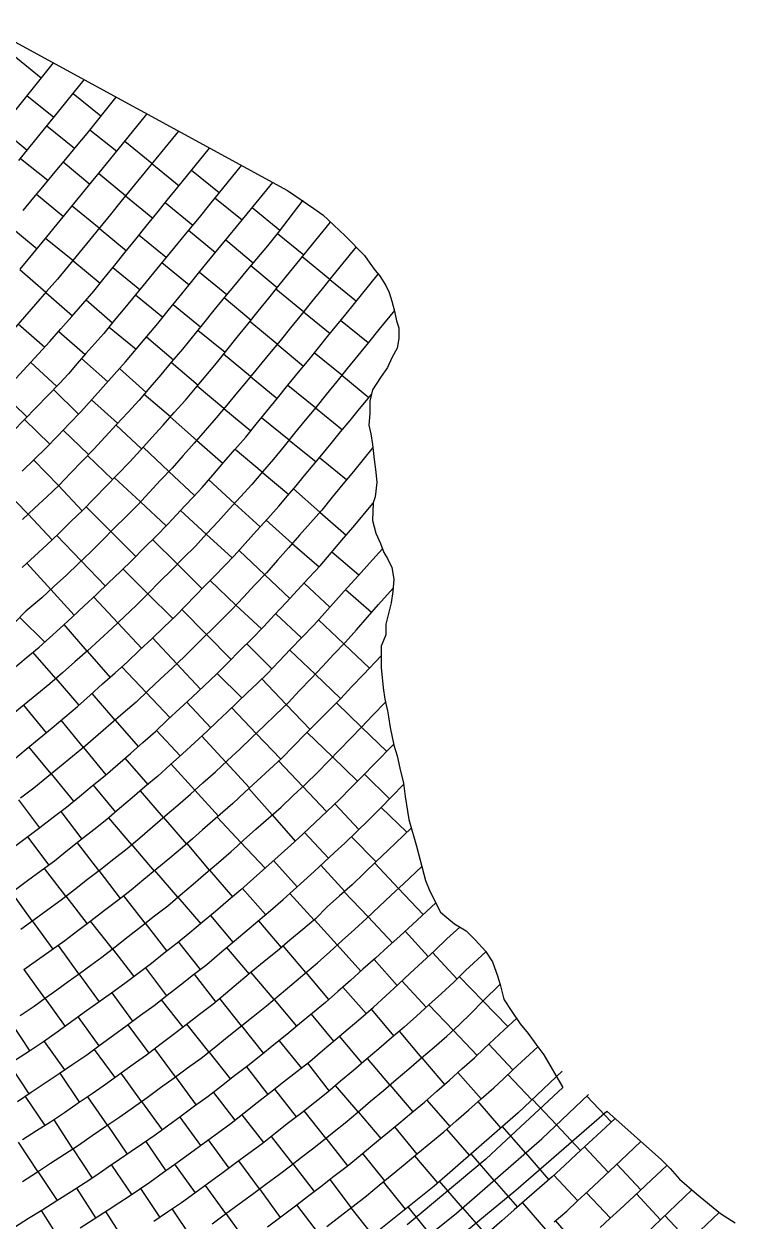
# Model space of a CAD drawing. Extents: x 720124 to 720679, y 1579628 to 1580856.
# Drawn here: x 720327.2 to 720412.4, y 1580432.8 to 1580576 of the extents above; entities that cross this region are included whole.
import ezdxf

# ---------------------------------------------------------------- set-up
doc = ezdxf.new("R2010")
doc.units = 0
doc.layers.add('10016_0502_PANTES', color=7, linetype='Continuous')
doc.layers.add('AGROCAD PLL', color=7, linetype='Continuous')
doc.layers.add('GT01-0010016-0502', color=30, linetype='Continuous', lineweight=25)

msp = doc.modelspace()

# ---------------------------------------------------------------- linework, layer by layer
at = {"layer": '10016_0502_PANTES'}
for points in [[(720322.11, 1580576.04), (720358.76, 1580556.09), (720361.91, 1580553.95), (720363.01, 1580553.21), (720364.31, 1580551.97), (720365.66, 1580550.67), (720367.99, 1580548.34), (720368.62, 1580547.39), (720369.26, 1580546.54), (720369.79, 1580545.91), (720370.53, 1580544.74), (720370.95, 1580543.89), (720371.27, 1580542.84), (720371.58, 1580541.67), (720371.8, 1580540.51), (720372.11, 1580539.66), (720372.11, 1580538.39), (720371.9, 1580537.23), (720371.27, 1580536.06), (720370.74, 1580534.9), (720369.89, 1580533.73), (720368.94, 1580532.25), (720368.62, 1580530.88), (720368.62, 1580529.4), (720368.52, 1580528.02), (720368.73, 1580526.96), (720368.94, 1580525.69), (720369.15, 1580523.89), (720369.36, 1580522.41), (720369.47, 1580521.14), (720369.26, 1580519.45), (720369.04, 1580518.71), (720368.94, 1580516.59), (720369.36, 1580515.11), (720369.89, 1580513.84), (720370.31, 1580512.78), (720370.74, 1580512.04), (720371.27, 1580510.98), (720371.48, 1580509.6), (720371.37, 1580508.12), (720371.16, 1580506.75), (720370.84, 1580505.48), (720370.53, 1580504.21), (720370.53, 1580502.94), (720370, 1580501.56), (720370, 1580499.87), (720370, 1580499.02), (720370.21, 1580496.59), (720370.42, 1580495.21), (720370.74, 1580493.84), (720370.84, 1580493.09), (720371.06, 1580491.82), (720371.48, 1580489.71), (720371.9, 1580488.44), (720372.22, 1580486.96), (720372.64, 1580485.16), (720372.85, 1580483.57), (720373.28, 1580480.82), (720374.23, 1580477.64), (720374.65, 1580475.95), (720375.29, 1580473.52), (720375.82, 1580472.25), (720377.09, 1580469.71), (720377.83, 1580469.07), (720378.78, 1580468.33), (720380.16, 1580467.48), (720381.22, 1580466.42), (720382.49, 1580465.05), (720383.33, 1580463.78), (720383.97, 1580461.98), (720384.28, 1580460.92), (720384.65, 1580459.46), (720384.71, 1580459.23), (720385.55, 1580457.96), (720386.61, 1580456.37), (720387.57, 1580455.21), (720388.52, 1580453.94), (720389.47, 1580452.67), (720391.72, 1580448.73), (720384.41, 1580441.93), (720382.51, 1580440.16), (720373.1, 1580432.31)], [(720372.24, 1580425.06), (720386.12, 1580436.47), (720397.01, 1580445.93), (720403.56, 1580440.08), (720404.59, 1580439.04), (720405.7, 1580437.77), (720407.76, 1580436.03), (720410.62, 1580433.65), (720412.37, 1580432.53)]]:
    msp.add_lwpolyline(points, dxfattribs=at)
at = {"layer": 'AGROCAD PLL', "color": 3, "true_color": 0x00ff00}
for points in [[(720325.99, 1580572.28), (720329.26, 1580569.6)], [(720325.99, 1580572.28), (720329.26, 1580569.6)], [(720329.94, 1580563.83), (720333.24, 1580561.17)], [(720342.53, 1580559.33), (720339.28, 1580561.98)], [(720342.53, 1580559.33), (720339.28, 1580561.98)], [(720326.8, 1580559.94), (720330.05, 1580557.33)], [(720331.88, 1580559.53), (720335.1, 1580556.87)], [(720342.53, 1580559.33), (720345.77, 1580556.68)], [(720339.37, 1580555.46), (720336.12, 1580558.12)], [(720339.37, 1580555.46), (720336.12, 1580558.12)], [(720328.69, 1580555.68), (720331.95, 1580553)], [(720339.37, 1580555.46), (720342.62, 1580552.79)], [(720350.07, 1580555.22), (720353.34, 1580552.59)], [(720336.2, 1580551.58), (720332.96, 1580554.24)], [(720336.2, 1580551.58), (720332.96, 1580554.24)], [(720344.12, 1580554.65), (720347.41, 1580551.97)], [(720325.51, 1580551.82), (720328.79, 1580549.13)], [(720336.2, 1580551.58), (720339.48, 1580548.9)], [(720340.98, 1580550.76), (720344.24, 1580548.11)], [(720346.91, 1580551.35), (720350.13, 1580548.7)], [(720333.04, 1580547.71), (720329.79, 1580550.35)], [(720333.04, 1580547.71), (720329.79, 1580550.35)], [(720329.82, 1580543.89), (720326.69, 1580546.62)], [(720329.82, 1580543.89), (720326.69, 1580546.62)], [(720337.83, 1580546.87), (720341.07, 1580544.25)], [(720343.73, 1580547.49), (720346.99, 1580544.81)], [(720343.73, 1580547.49), (720346.99, 1580544.81)], [(720348.21, 1580546.32), (720351.5, 1580543.66)], [(720329.82, 1580543.89), (720333, 1580541.11)], [(720340.55, 1580543.62), (720343.84, 1580540.93)], [(720351.18, 1580543.28), (720354.4, 1580540.59)], [(720334.64, 1580543.02), (720337.81, 1580540.28)], [(720345.06, 1580542.44), (720348.33, 1580539.78)], [(720368.42, 1580537.86), (720365.13, 1580540.53)], [(720368.42, 1580537.86), (720365.13, 1580540.53)], [(720326.52, 1580540.13), (720329.69, 1580537.36)], [(720331.36, 1580539.24), (720334.54, 1580536.48)], [(720337.39, 1580539.75), (720340.64, 1580537.11)], [(720348.02, 1580539.4), (720351.3, 1580536.75)], [(720341.88, 1580538.58), (720345.1, 1580535.85)], [(720354.34, 1580533.85), (720351.11, 1580536.52)], [(720354.34, 1580533.85), (720351.11, 1580536.52)], [(720365.26, 1580533.99), (720361.97, 1580536.66)], [(720365.26, 1580533.99), (720361.97, 1580536.66)], [(720334.1, 1580535.99), (720337.23, 1580533.21)], [(720338.63, 1580534.78), (720341.79, 1580531.95)], [(720344.84, 1580535.54), (720348.05, 1580532.82)], [(720365.26, 1580533.99), (720368.52, 1580531.34)], [(720324.56, 1580531.92), (720327.54, 1580529)], [(720330.75, 1580532.27), (720333.74, 1580529.34)], [(720351.15, 1580530), (720347.93, 1580532.67)], [(720351.15, 1580530), (720347.93, 1580532.67)], [(720362.11, 1580530.11), (720358.81, 1580532.78)], [(720362.11, 1580530.11), (720358.81, 1580532.78)], [(720362.11, 1580530.11), (720358.81, 1580532.78)], [(720362.11, 1580530.11), (720358.81, 1580532.78)], [(720335.3, 1580531.05), (720338.42, 1580528.24)], [(720347.88, 1580526.22), (720344.72, 1580529)], [(720347.88, 1580526.22), (720344.72, 1580529)], [(720351.15, 1580530), (720354.37, 1580527.34)], [(720362.11, 1580530.11), (720365.34, 1580527.47)], [(720327.25, 1580528.7), (720330.28, 1580525.73)], [(720338.23, 1580528.03), (720341.29, 1580525.18)], [(720331.88, 1580527.4), (720334.93, 1580524.5)], [(720347.88, 1580526.22), (720351.04, 1580523.44)], [(720344.56, 1580522.48), (720341.47, 1580525.38)], [(720344.56, 1580522.48), (720341.47, 1580525.38)], [(720355.74, 1580522.39), (720352.49, 1580525.12)], [(720355.74, 1580522.39), (720352.49, 1580525.12)], [(720334.81, 1580524.39), (720337.82, 1580521.5)], [(720365.83, 1580521.48), (720362.58, 1580524.11)], [(720365.83, 1580521.48), (720362.58, 1580524.11)], [(720344.56, 1580522.48), (720347.64, 1580519.6)], [(720324.78, 1580520.36), (720327.71, 1580517.35)], [(720352.42, 1580518.66), (720349.35, 1580521.49)], [(720352.42, 1580518.66), (720349.35, 1580521.49)], [(720362.65, 1580517.62), (720359.48, 1580520.4)], [(720362.65, 1580517.62), (720359.48, 1580520.4)], [(720337.62, 1580515.28), (720334.64, 1580518.26)], [(720337.62, 1580515.28), (720334.64, 1580518.26)], [(720341.15, 1580518.83), (720344.22, 1580515.95)], [(720349.04, 1580514.98), (720345.95, 1580517.8)], [(720349.04, 1580514.98), (720345.95, 1580517.8)], [(720352.42, 1580518.66), (720355.49, 1580515.83)], [(720362.65, 1580517.62), (720365.79, 1580514.85)], [(720327.71, 1580517.36), (720330.58, 1580514.29)], [(720359.34, 1580513.87), (720356.21, 1580516.63)], [(720359.34, 1580513.87), (720356.21, 1580516.63)], [(720334.06, 1580511.77), (720331.13, 1580514.83)], [(720334.06, 1580511.77), (720331.13, 1580514.83)], [(720337.62, 1580515.28), (720340.61, 1580512.31)], [(720349.04, 1580514.98), (720352.14, 1580512.14)], [(720345.57, 1580511.38), (720342.61, 1580514.32)], [(720345.57, 1580511.38), (720342.61, 1580514.32)], [(720334.06, 1580511.77), (720336.95, 1580508.76)], [(720356.03, 1580510.12), (720352.97, 1580513.03)], [(720356.03, 1580510.12), (720352.97, 1580513.03)], [(720364.08, 1580512.84), (720367.32, 1580510.09)], [(720330.42, 1580508.35), (720327.55, 1580511.48)], [(720330.42, 1580508.35), (720327.55, 1580511.48)], [(720342.04, 1580507.83), (720339.07, 1580510.8)], [(720342.04, 1580507.83), (720339.07, 1580510.8)], [(720345.57, 1580511.38), (720348.53, 1580508.43)], [(720360.75, 1580509.11), (720363.84, 1580506.24)], [(720330.42, 1580508.35), (720333.23, 1580505.28)], [(720338.44, 1580504.37), (720335.58, 1580507.44)], [(720338.44, 1580504.37), (720335.58, 1580507.44)], [(720342.04, 1580507.83), (720345.03, 1580504.86)], [(720352.59, 1580506.49), (720355.64, 1580503.62)], [(720326.7, 1580505.01), (720329.68, 1580502.04)], [(720349.07, 1580502.95), (720346.12, 1580505.94)], [(720349.07, 1580502.95), (720346.12, 1580505.94)], [(720357.35, 1580505.45), (720360.45, 1580502.56)], [(720365.5, 1580501.84), (720362.48, 1580504.72)], [(720334.77, 1580500.97), (720332, 1580504.14)], [(720334.77, 1580500.97), (720332, 1580504.14)], [(720338.44, 1580504.37), (720341.28, 1580501.31)], [(720345.49, 1580499.45), (720342.59, 1580502.55)], [(720345.49, 1580499.45), (720342.59, 1580502.55)], [(720349.07, 1580502.95), (720352, 1580499.96)], [(720353.88, 1580501.85), (720356.88, 1580498.85)], [(720365.5, 1580501.84), (720368.58, 1580498.92)], [(720365.5, 1580501.84), (720368.58, 1580498.92)], [(720331, 1580497.68), (720328.28, 1580500.83)], [(720331, 1580497.68), (720328.28, 1580500.83)], [(720334.77, 1580500.97), (720337.51, 1580497.83)], [(720362.06, 1580498.21), (720359.03, 1580501.09)], [(720341.85, 1580496.03), (720338.94, 1580499.11)], [(720341.85, 1580496.03), (720338.94, 1580499.11)], [(720345.49, 1580499.45), (720348.34, 1580496.41)], [(720331, 1580497.68), (720333.77, 1580494.49)], [(720350.35, 1580498.3), (720353.3, 1580495.37)], [(720358.62, 1580494.59), (720355.68, 1580497.65)], [(720362.06, 1580498.21), (720365.13, 1580495.29)], [(720362.06, 1580498.21), (720365.13, 1580495.29)], [(720341.85, 1580496.03), (720344.7, 1580493)], [(720338.11, 1580492.7), (720335.35, 1580495.89)], [(720338.11, 1580492.7), (720335.35, 1580495.89)], [(720346.71, 1580494.88), (720349.59, 1580491.8)], [(720367.62, 1580491.89), (720364.63, 1580494.78)], [(720327.16, 1580494.49), (720329.84, 1580491.21)], [(720355.02, 1580491.12), (720352.08, 1580494.19)], [(720334.33, 1580489.44), (720331.65, 1580492.71)], [(720334.33, 1580489.44), (720331.65, 1580492.71)], [(720338.11, 1580492.7), (720340.86, 1580489.54)], [(720367.62, 1580491.89), (720370.65, 1580488.96)], [(720367.62, 1580491.89), (720370.65, 1580488.96)], [(720343.06, 1580491.46), (720345.91, 1580488.44)], [(720351.37, 1580487.7), (720348.51, 1580490.8)], [(720355.02, 1580491.12), (720357.94, 1580488.07)], [(720355.02, 1580491.12), (720357.94, 1580488.07)], [(720364.15, 1580488.3), (720361.11, 1580491.25)], [(720330.46, 1580486.27), (720327.8, 1580489.52)], [(720330.46, 1580486.27), (720327.8, 1580489.52)], [(720334.33, 1580489.44), (720337, 1580486.17)], [(720339.29, 1580488.17), (720342.05, 1580485.01)], [(720347.68, 1580484.32), (720344.83, 1580487.46)], [(720351.37, 1580487.7), (720354.22, 1580484.61)], [(720351.37, 1580487.7), (720354.22, 1580484.61)], [(720360.6, 1580484.78), (720357.7, 1580487.84)], [(720364.15, 1580488.3), (720367.14, 1580485.39)], [(720364.15, 1580488.3), (720367.14, 1580485.39)], [(720330.46, 1580486.27), (720333.14, 1580483)], [(720367.97, 1580486.23), (720370.97, 1580483.28)], [(720335.49, 1580484.92), (720338.15, 1580481.7)], [(720356.94, 1580481.37), (720354.15, 1580484.54)], [(720360.6, 1580484.78), (720363.45, 1580481.76)], [(720360.6, 1580484.78), (720363.45, 1580481.76)], [(720326.53, 1580483.17), (720329.05, 1580479.84)], [(720343.9, 1580481.05), (720341.15, 1580484.25)], [(720347.68, 1580484.32), (720350.49, 1580481.23)], [(720347.68, 1580484.32), (720350.49, 1580481.23)], [(720331.61, 1580481.77), (720334.13, 1580478.46)], [(720364.43, 1580482.69), (720367.32, 1580479.63)], [(720340.1, 1580477.8), (720337.35, 1580481.02)], [(720343.9, 1580481.05), (720346.65, 1580477.85)], [(720343.9, 1580481.05), (720346.65, 1580477.85)], [(720353.19, 1580478.06), (720350.35, 1580481.1)], [(720356.94, 1580481.37), (720359.7, 1580478.23)], [(720356.94, 1580481.37), (720359.7, 1580478.23)], [(720360.79, 1580479.26), (720363.68, 1580476.2)], [(720336.17, 1580474.71), (720333.61, 1580478.04)], [(720340.1, 1580477.8), (720342.8, 1580474.64)], [(720340.1, 1580477.8), (720342.8, 1580474.64)], [(720353.19, 1580478.06), (720356.07, 1580474.98)], [(720353.19, 1580478.06), (720356.07, 1580474.98)], [(720366.42, 1580478.74), (720369.37, 1580475.76)], [(720332.22, 1580471.65), (720329.65, 1580474.96)], [(720336.17, 1580474.71), (720338.74, 1580471.37)], [(720336.17, 1580474.71), (720338.74, 1580471.37)], [(720345.63, 1580471.52), (720342.87, 1580474.7)], [(720349.43, 1580474.77), (720352.17, 1580471.55)], [(720349.43, 1580474.77), (720352.17, 1580471.55)], [(720357.09, 1580475.9), (720359.91, 1580472.75)], [(720362.75, 1580475.35), (720365.61, 1580472.22)], [(720372.07, 1580472.58), (720369.21, 1580475.6)], [(720328.19, 1580468.69), (720325.74, 1580472.07)], [(720332.22, 1580471.65), (720334.78, 1580468.35)], [(720332.22, 1580471.65), (720334.78, 1580468.35)], [(720341.73, 1580468.4), (720339.16, 1580471.69)], [(720353.36, 1580472.57), (720356.14, 1580469.46)], [(720368.42, 1580469.16), (720365.56, 1580472.18)], [(720345.63, 1580471.52), (720348.38, 1580468.34)], [(720345.63, 1580471.52), (720348.38, 1580468.34)], [(720349.55, 1580469.33), (720352.23, 1580466.14)], [(720368.42, 1580469.16), (720371.33, 1580466.07)], [(720368.42, 1580469.16), (720371.33, 1580466.07)], [(720328.19, 1580468.69), (720330.66, 1580465.28)], [(720328.19, 1580468.69), (720330.66, 1580465.28)], [(720337.79, 1580465.32), (720335.18, 1580468.65)], [(720341.73, 1580468.4), (720344.33, 1580465.07)], [(720341.73, 1580468.4), (720344.33, 1580465.07)], [(720355.27, 1580468.71), (720358.01, 1580465.5)], [(720345.7, 1580466.14), (720348.3, 1580462.85)], [(720333.77, 1580462.34), (720331.32, 1580465.74)], [(720337.79, 1580465.32), (720340.37, 1580462.01)], [(720337.79, 1580465.32), (720340.37, 1580462.01)], [(720351.46, 1580465.48), (720354.16, 1580462.31)], [(720360.97, 1580462.49), (720358.25, 1580465.7)], [(720364.72, 1580465.8), (720367.55, 1580462.67)], [(720364.72, 1580465.8), (720367.55, 1580462.67)], [(720341.76, 1580463.06), (720344.27, 1580459.73)], [(720329.71, 1580459.42), (720327.23, 1580462.86)], [(720347.59, 1580462.31), (720350.16, 1580458.97)], [(720357.15, 1580459.27), (720354.4, 1580462.51)], [(720360.97, 1580462.49), (720363.69, 1580459.27)], [(720360.97, 1580462.49), (720363.69, 1580459.27)], [(720365.4, 1580460.77), (720368.2, 1580457.6)], [(720337.74, 1580460.09), (720340.2, 1580456.68)], [(720343.64, 1580459.24), (720346.22, 1580455.95)], [(720353.26, 1580456.12), (720350.66, 1580459.39)], [(720357.15, 1580459.27), (720359.85, 1580456.07)], [(720357.15, 1580459.27), (720359.85, 1580456.07)], [(720361.6, 1580457.52), (720364.28, 1580454.28)], [(720368.79, 1580458.1), (720371.5, 1580454.9)], [(720378.61, 1580455.59), (720375.71, 1580458.64)], [(720378.61, 1580455.59), (720375.71, 1580458.64)], [(720325.58, 1580456.61), (720327.89, 1580453.11)], [(720325.58, 1580456.61), (720327.89, 1580453.11)], [(720349.35, 1580453), (720346.7, 1580456.31)], [(720353.26, 1580456.12), (720355.89, 1580452.81)], [(720353.26, 1580456.12), (720355.89, 1580452.81)], [(720364.97, 1580454.87), (720367.67, 1580451.65)], [(720329.62, 1580454.25), (720332.06, 1580450.86)], [(720335.6, 1580453.31), (720338.1, 1580449.92)], [(720345.34, 1580450.02), (720342.88, 1580453.39)], [(720349.35, 1580453), (720351.95, 1580449.76)], [(720349.35, 1580453), (720351.95, 1580449.76)], [(720357.75, 1580454.34), (720360.43, 1580451.07)], [(720382.87, 1580453.91), (720385.75, 1580450.84)], [(720361.15, 1580451.64), (720363.75, 1580448.32)], [(720371.03, 1580449.06), (720368.34, 1580452.22)], [(720374.84, 1580452.31), (720377.56, 1580449.09)], [(720374.84, 1580452.31), (720377.56, 1580449.09)], [(720325.45, 1580451.5), (720327.78, 1580447.97)], [(720331.48, 1580450.47), (720333.84, 1580446.94)], [(720341.29, 1580447.08), (720338.84, 1580450.46)], [(720353.84, 1580451.22), (720356.39, 1580447.91)], [(720379.18, 1580450.53), (720381.97, 1580447.38)], [(720379.18, 1580450.53), (720381.97, 1580447.38)], [(720388.04, 1580447.27), (720385.16, 1580450.29)], [(720345.34, 1580450.02), (720347.82, 1580446.63)], [(720345.34, 1580450.02), (720347.82, 1580446.63)], [(720367.23, 1580445.82), (720364.53, 1580448.98)], [(720371.03, 1580449.06), (720373.79, 1580445.83)], [(720371.03, 1580449.06), (720373.79, 1580445.83)], [(720327.34, 1580447.67), (720329.71, 1580444.18)], [(720349.89, 1580448.16), (720352.45, 1580444.82)], [(720357.21, 1580448.56), (720359.82, 1580445.23)], [(720390.98, 1580444.27), (720388.09, 1580447.32)], [(720341.29, 1580447.08), (720343.77, 1580443.67)], [(720341.29, 1580447.08), (720343.77, 1580443.67)], [(720363.34, 1580442.68), (720360.77, 1580445.97)], [(720375.44, 1580447.21), (720378.22, 1580444.07)], [(720384.33, 1580443.91), (720381.6, 1580447.05)], [(720345.87, 1580445.19), (720348.33, 1580441.8)], [(720353.28, 1580445.47), (720355.89, 1580442.15)], [(720367.23, 1580445.82), (720369.93, 1580442.65)], [(720367.23, 1580445.82), (720369.93, 1580442.65)], [(720337.19, 1580444.23), (720339.57, 1580440.75)], [(720337.19, 1580444.23), (720339.57, 1580440.75)], [(720371.59, 1580444.02), (720374.27, 1580440.77)], [(720387.27, 1580440.91), (720384.52, 1580444.08)], [(720390.98, 1580444.27), (720393.87, 1580441.22)], [(720390.98, 1580444.27), (720393.87, 1580441.22)], [(720328.87, 1580438.68), (720326.56, 1580442.19)], [(720341.8, 1580442.28), (720344.18, 1580438.78)], [(720349.27, 1580442.48), (720351.74, 1580439.08)], [(720359.4, 1580439.6), (720356.83, 1580442.89)], [(720363.34, 1580442.68), (720365.93, 1580439.35)], [(720363.34, 1580442.68), (720365.93, 1580439.35)], [(720394.32, 1580441.64), (720397.16, 1580438.59)], [(720333.05, 1580441.42), (720335.35, 1580437.88)], [(720333.05, 1580441.42), (720335.35, 1580437.88)], [(720367.73, 1580440.84), (720370.4, 1580437.58)], [(720376.78, 1580437.35), (720374, 1580440.55)], [(720383.5, 1580437.63), (720380.75, 1580440.8)], [(720387.27, 1580440.91), (720390.06, 1580437.7)], [(720387.27, 1580440.91), (720390.06, 1580437.7)], [(720328.87, 1580438.68), (720331.16, 1580435.2)], [(720328.87, 1580438.68), (720331.16, 1580435.2)], [(720345.23, 1580439.55), (720347.71, 1580436.12)], [(720355.4, 1580436.6), (720352.95, 1580439.97)], [(720359.4, 1580439.6), (720361.97, 1580436.31)], [(720359.4, 1580439.6), (720361.97, 1580436.31)], [(720398.21, 1580439.57), (720401.09, 1580436.5)], [(720363.82, 1580437.73), (720366.39, 1580434.35)], [(720372.9, 1580434.2), (720370.27, 1580437.47)], [(720379.73, 1580434.35), (720376.97, 1580437.52)], [(720390.66, 1580438.24), (720393.52, 1580435.17)], [(720333.51, 1580436.68), (720335.76, 1580433.13)], [(720341.15, 1580436.65), (720343.47, 1580433.18)], [(720355.4, 1580436.6), (720357.88, 1580433.19)], [(720355.4, 1580436.6), (720357.88, 1580433.19)], [(720394.56, 1580436.15), (720397.43, 1580433.1)], [(720400.56, 1580436), (720403.43, 1580432.91)], [(720359.85, 1580434.69), (720362.44, 1580431.32)], [(720375.85, 1580431.19), (720373.22, 1580434.47)], [(720386.9, 1580434.95), (720389.66, 1580431.76)], [(720329.28, 1580434.02), (720331.55, 1580430.43)], [(720336.98, 1580433.9), (720339.25, 1580430.34)], [(720351.36, 1580433.65), (720353.84, 1580430.24)], [(720351.36, 1580433.65), (720353.84, 1580430.24)], [(720369, 1580431.07), (720366.37, 1580434.34)], [(720406.82, 1580430.35), (720403.95, 1580433.41)], [(720406.82, 1580430.35), (720403.95, 1580433.41)], [(720390.86, 1580432.79), (720393.57, 1580429.62)]]:
    msp.add_lwpolyline(points, dxfattribs=at)
at = {"layer": 'AGROCAD PLL', "color": 1, "true_color": 0xff0000}
for points in [[(720333.08, 1580567.72), (720336.4, 1580565.04)], [(720347.27, 1580558.53), (720350.58, 1580555.85)], [(720354.54, 1580554.06), (720357.86, 1580551.34)], [(720351.36, 1580550.2), (720354.66, 1580547.44)], [(720333.04, 1580547.71), (720336.34, 1580545.03)], [(720363.83, 1580545.47), (720360.53, 1580548.15)], [(720363.83, 1580545.47), (720360.53, 1580548.15)], [(720360.68, 1580541.59), (720357.37, 1580544.28)], [(720360.68, 1580541.59), (720357.37, 1580544.28)], [(720357.53, 1580537.7), (720354.26, 1580540.43)], [(720357.53, 1580537.7), (720354.26, 1580540.43)], [(720328, 1580535.54), (720331.12, 1580532.65)], [(720358.96, 1580526.22), (720355.64, 1580528.9)], [(720358.96, 1580526.22), (720355.64, 1580528.9)], [(720328.37, 1580523.84), (720331.35, 1580520.78)], [(720341.15, 1580518.83), (720338.05, 1580521.73)], [(720341.15, 1580518.83), (720338.05, 1580521.73)], [(720359.34, 1580513.87), (720362.55, 1580511.05)], [(720352.59, 1580506.49), (720349.5, 1580509.41)], [(720352.59, 1580506.49), (720349.5, 1580509.41)], [(720369.98, 1580482.25), (720373.06, 1580479.3)], [(720327.62, 1580478.76), (720330.19, 1580475.36)], [(720359.06, 1580471.98), (720361.96, 1580468.78)], [(720372.07, 1580472.58), (720375.02, 1580469.45)], [(720372.07, 1580472.58), (720375.02, 1580469.45)], [(720376.11, 1580464.9), (720379.07, 1580461.72)], [(720372.46, 1580461.49), (720375.38, 1580458.35)], [(720382.17, 1580459.1), (720385.14, 1580456.05)], [(720382.17, 1580459.1), (720385.14, 1580456.05)], [(720333.68, 1580457.18), (720336.15, 1580453.72)], [(720339.63, 1580456.26), (720342.14, 1580452.84)], [(720394.61, 1580447.71), (720397.53, 1580444.62)], [(720394.61, 1580447.71), (720397.53, 1580444.62)], [(720337.67, 1580439.46), (720340.07, 1580435.94)], [(720383.5, 1580437.63), (720386.29, 1580434.42)], [(720383.5, 1580437.63), (720386.29, 1580434.42)], [(720379.73, 1580434.35), (720382.52, 1580431.14)], [(720379.73, 1580434.35), (720382.52, 1580431.14)]]:
    msp.add_lwpolyline(points, dxfattribs=at)
at = {"layer": 'AGROCAD PLL', "color": 5, "true_color": 0x0000ff}
for points in [[(720327.56, 1580567.47), (720330.79, 1580564.89)], [(720324.42, 1580563.58), (720327.6, 1580560.95)], [(720335.07, 1580563.38), (720338.31, 1580560.8)], [(720357.57, 1580550.97), (720360.73, 1580548.4)], [(720354.38, 1580547.11), (720357.54, 1580544.48)], [(720363.83, 1580545.47), (720367.03, 1580542.87)], [(720360.68, 1580541.59), (720363.87, 1580538.99)], [(720357.53, 1580537.7), (720360.69, 1580535.07)], [(720354.34, 1580533.85), (720357.54, 1580531.21)], [(720341.6, 1580531.73), (720344.76, 1580529.04)], [(720358.96, 1580526.22), (720362.18, 1580523.62)], [(720355.74, 1580522.39), (720358.92, 1580519.73)], [(720331.35, 1580520.78), (720334.17, 1580517.78)], [(720356.03, 1580510.12), (720359.03, 1580507.26)], [(720368.82, 1580505.58), (720365.71, 1580508.31)], [(720358.62, 1580494.59), (720361.47, 1580491.61)], [(720358.62, 1580494.59), (720361.47, 1580491.61)], [(720349.43, 1580474.77), (720346.74, 1580477.93)], [(720364.72, 1580465.8), (720361.99, 1580468.81)], [(720372.85, 1580467.45), (720375.62, 1580464.44)], [(720369.15, 1580464.08), (720371.89, 1580460.97)], [(720333.77, 1580462.34), (720336.19, 1580458.98)], [(720333.77, 1580462.34), (720336.19, 1580458.98)], [(720382.17, 1580459.1), (720379.35, 1580462)], [(720329.71, 1580459.42), (720332.13, 1580456.06)], [(720329.71, 1580459.42), (720332.13, 1580456.06)], [(720374.84, 1580452.31), (720372.16, 1580455.47)], [(720378.61, 1580455.59), (720381.46, 1580452.59)], [(720378.61, 1580455.59), (720381.46, 1580452.59)], [(720337.19, 1580444.23), (720334.86, 1580447.63)], [(720333.05, 1580441.42), (720330.8, 1580444.89)], [(720380.55, 1580440.63), (720377.85, 1580443.75)], [(720351.36, 1580433.65), (720348.93, 1580437.01)], [(720347.27, 1580430.78), (720344.97, 1580434.2)]]:
    msp.add_lwpolyline(points, dxfattribs=at)
at = {"layer": 'GT01-0010016-0502'}
for points in [[(720330.68, 1580571.38), (720325.73, 1580565.18)], [(720326.59, 1580559.68), (720327.79, 1580561.18), (720328.99, 1580562.66), (720330.19, 1580564.14), (720334.4, 1580569.35)], [(720338.19, 1580567.29), (720334.72, 1580562.94), (720333.44, 1580561.41), (720332.16, 1580559.87), (720330.89, 1580558.33), (720329.61, 1580556.8), (720328.34, 1580555.25), (720327.07, 1580553.7)], [(720326.75, 1580546.69), (720327.72, 1580547.84), (720329.94, 1580550.54), (720331.19, 1580552.07), (720332.44, 1580553.61), (720333.69, 1580555.13), (720334.94, 1580556.67), (720336.19, 1580558.2), (720337.44, 1580559.73), (720341.93, 1580565.24)], [(720345.69, 1580563.21), (720340.09, 1580556.34), (720338.82, 1580554.79), (720337.56, 1580553.24), (720336.29, 1580551.69), (720335.03, 1580550.15), (720333.76, 1580548.6), (720332.5, 1580547.05), (720331.23, 1580545.5), (720329.91, 1580544), (720328.6, 1580542.49), (720327.28, 1580540.99), (720325.96, 1580539.48)], [(720326.23, 1580533.62), (720327.59, 1580535.09), (720328.94, 1580536.55), (720330.3, 1580538.03), (720331.62, 1580539.53), (720332.93, 1580541.04), (720334.24, 1580542.55), (720335.55, 1580544.06), (720336.81, 1580545.61), (720338.07, 1580547.17), (720339.33, 1580548.72), (720340.59, 1580550.28), (720341.85, 1580551.83), (720343.1, 1580553.39), (720344.36, 1580554.94), (720345.62, 1580556.49), (720349.41, 1580561.18)], [(720353.2, 1580559.11), (720349.44, 1580554.43), (720348.17, 1580552.89), (720346.9, 1580551.34), (720345.63, 1580549.79), (720344.36, 1580548.25), (720343.09, 1580546.7), (720341.82, 1580545.17), (720340.55, 1580543.62), (720339.29, 1580542.07), (720338.02, 1580540.53), (720336.76, 1580538.98), (720335.69, 1580537.78), (720334.63, 1580536.58), (720333.57, 1580535.39), (720332.52, 1580534.18), (720331.46, 1580532.99), (720330.06, 1580531.56), (720328.65, 1580530.13), (720327.25, 1580528.7), (720325.85, 1580527.27)], [(720327, 1580522.5), (720328.43, 1580523.9), (720329.86, 1580525.3), (720331.25, 1580526.74), (720332.63, 1580528.19), (720334.01, 1580529.63), (720335.35, 1580531.11), (720336.68, 1580532.6), (720338.02, 1580534.1), (720339.35, 1580535.58), (720340.64, 1580537.11), (720341.93, 1580538.64), (720343.22, 1580540.17), (720344.48, 1580541.73), (720345.74, 1580543.28), (720347, 1580544.82), (720348.26, 1580546.39), (720349.52, 1580547.93), (720350.77, 1580549.49), (720351.72, 1580550.63), (720352.66, 1580551.77), (720357, 1580557.05)], [(720360.6, 1580554.94), (720357.66, 1580551.08), (720356.35, 1580549.47), (720355.07, 1580547.94), (720353.79, 1580546.4), (720352.51, 1580544.86), (720351.22, 1580543.33), (720349.94, 1580541.8), (720348.69, 1580540.24), (720346.17, 1580537.11), (720344.88, 1580535.59), (720343.59, 1580534.06), (720342.29, 1580532.53), (720340.99, 1580531.02), (720339.64, 1580529.54), (720338.28, 1580528.08), (720336.91, 1580526.62), (720335.55, 1580525.16), (720334.16, 1580523.71), (720332.78, 1580522.27), (720331.4, 1580520.83), (720329.94, 1580519.45), (720328.48, 1580518.08), (720327.02, 1580516.72)], [(720327, 1580510.97), (720328.47, 1580512.32), (720329.94, 1580513.68), (720331.38, 1580515.07), (720332.81, 1580516.47), (720334.25, 1580517.85), (720335.65, 1580519.28), (720337.05, 1580520.71), (720338.45, 1580522.14), (720339.85, 1580523.57), (720341.19, 1580525.06), (720342.52, 1580526.55), (720343.86, 1580528.03), (720345.19, 1580529.53), (720346.53, 1580531.01), (720347.73, 1580532.43), (720350.24, 1580535.44), (720351.5, 1580537), (720352.74, 1580538.56), (720354, 1580540.11), (720355.25, 1580541.67), (720356.51, 1580543.22), (720357.77, 1580544.78), (720359.01, 1580546.28), (720363.92, 1580552.33)], [(720366.97, 1580549.36), (720364.17, 1580545.89), (720362.91, 1580544.35), (720361.65, 1580542.78), (720360.39, 1580541.24), (720359.13, 1580539.67), (720357.89, 1580538.13), (720356.6, 1580536.59), (720355.33, 1580535.05), (720354.05, 1580533.5), (720352.78, 1580531.96), (720351.5, 1580530.42), (720350.23, 1580528.88), (720348.9, 1580527.38), (720347.59, 1580525.88), (720346.26, 1580524.38), (720344.94, 1580522.88), (720343.57, 1580521.42), (720342.21, 1580519.96), (720340.84, 1580518.5), (720339.43, 1580517.08), (720338.01, 1580515.67), (720336.6, 1580514.26), (720335.19, 1580512.85), (720333.74, 1580511.46), (720332.3, 1580510.08), (720330.83, 1580508.73), (720329.35, 1580507.37), (720327.43, 1580505.75), (720326.02, 1580504.33)], [(720325.93, 1580498.89), (720327.47, 1580500.16), (720329.02, 1580501.44), (720331.49, 1580503.66), (720332.96, 1580505.03), (720334.42, 1580506.38), (720335.89, 1580507.73), (720337.33, 1580509.13), (720338.77, 1580510.51), (720340.21, 1580511.9), (720341.61, 1580513.33), (720343.03, 1580514.74), (720344.43, 1580516.16), (720345.45, 1580517.27), (720346.48, 1580518.36), (720347.51, 1580519.45), (720348.53, 1580520.55), (720349.84, 1580522.05), (720351.15, 1580523.57), (720352.45, 1580525.09), (720353.77, 1580526.6), (720355.03, 1580528.15), (720356.29, 1580529.7), (720357.56, 1580531.24), (720358.82, 1580532.79), (720360.09, 1580534.34), (720361.35, 1580535.89), (720362.46, 1580537.26), (720363.57, 1580538.62), (720364.68, 1580539.98), (720365.79, 1580541.34), (720369.64, 1580546.08)], [(720371.57, 1580541.74), (720369.71, 1580539.46), (720368.45, 1580537.91), (720367.19, 1580536.36), (720365.92, 1580534.81), (720364.66, 1580533.26), (720363.4, 1580531.7), (720362.14, 1580530.15), (720360.88, 1580528.6), (720359.62, 1580527.05), (720358.36, 1580525.49), (720357.07, 1580523.96), (720355.78, 1580522.44), (720354.5, 1580520.91), (720353.14, 1580519.44), (720351.78, 1580517.96), (720350.44, 1580516.49), (720349.08, 1580515.02), (720347.73, 1580513.55), (720346.32, 1580512.13), (720344.91, 1580510.71), (720343.49, 1580509.29), (720342.08, 1580507.87), (720340.67, 1580506.46), (720339.21, 1580505.09), (720337.75, 1580503.73), (720336.28, 1580502.38), (720334.81, 1580501.01), (720333.3, 1580499.7), (720331.81, 1580498.38), (720330.29, 1580497.07), (720328.75, 1580495.79), (720327.21, 1580494.53), (720325.66, 1580493.25)], [(720325.94, 1580487.98), (720327.48, 1580489.25), (720329.01, 1580490.53), (720330.56, 1580491.8), (720332.1, 1580493.08), (720333.63, 1580494.36), (720335.13, 1580495.69), (720336.62, 1580497.04), (720338.11, 1580498.37), (720339.6, 1580499.71), (720341.04, 1580501.08), (720342.5, 1580502.45), (720343.94, 1580503.83), (720345.4, 1580505.2), (720346.56, 1580506.4), (720347.72, 1580507.59), (720348.88, 1580508.79), (720350.05, 1580509.98), (720351.21, 1580511.17), (720352.37, 1580512.37), (720353.71, 1580513.85), (720355.05, 1580515.35), (720356.39, 1580516.83), (720357.73, 1580518.31), (720358.76, 1580519.54), (720359.79, 1580520.77), (720360.81, 1580521.99), (720361.84, 1580523.22), (720362.86, 1580524.45), (720363.99, 1580525.83), (720365.13, 1580527.21), (720366.26, 1580528.58), (720367.39, 1580529.96), (720368.82, 1580531.7)], [(720368.99, 1580525.35), (720366.65, 1580522.49), (720365.39, 1580520.94), (720364.12, 1580519.4), (720362.86, 1580517.85), (720361.53, 1580516.34), (720360.21, 1580514.85), (720358.88, 1580513.34), (720357.57, 1580511.85), (720356.24, 1580510.34), (720354.86, 1580508.89), (720353.49, 1580507.44), (720352.13, 1580505.99), (720350.99, 1580504.85), (720349.86, 1580503.73), (720348.71, 1580502.6), (720347.58, 1580501.47), (720346.44, 1580500.34), (720344.99, 1580498.98), (720343.53, 1580497.61), (720342.08, 1580496.24), (720340.62, 1580494.87), (720339.1, 1580493.56), (720337.59, 1580492.25), (720336.08, 1580490.94), (720334.57, 1580489.64), (720333.03, 1580488.37), (720331.47, 1580487.1), (720329.93, 1580485.83), (720328.38, 1580484.57), (720326.78, 1580483.36)], [(720325.91, 1580477.46), (720327.5, 1580478.67), (720329.1, 1580479.88), (720330.69, 1580481.08), (720332.28, 1580482.29), (720333.84, 1580483.56), (720335.38, 1580484.83), (720336.92, 1580486.1), (720338.43, 1580487.41), (720339.94, 1580488.73), (720341.44, 1580490.05), (720342.95, 1580491.36), (720344.41, 1580492.73), (720345.87, 1580494.1), (720347.33, 1580495.46), (720348.78, 1580496.83), (720350.24, 1580498.2), (720351.65, 1580499.61), (720353.06, 1580501.03), (720354.48, 1580502.45), (720355.89, 1580503.87), (720357.25, 1580505.34), (720358.6, 1580506.8), (720359.96, 1580508.26), (720361.33, 1580509.74), (720362.69, 1580511.2), (720363.98, 1580512.73), (720365.27, 1580514.25), (720366.58, 1580515.77), (720369.04, 1580518.68)], [(720370.14, 1580513.23), (720368.59, 1580511.5), (720367.25, 1580510.02), (720365.92, 1580508.54), (720364.57, 1580507.05), (720363.23, 1580505.56), (720361.9, 1580504.08), (720360.52, 1580502.64), (720359.13, 1580501.2), (720357.74, 1580499.74), (720356.36, 1580498.3), (720355.16, 1580497.15), (720353.95, 1580495.99), (720352.75, 1580494.84), (720351.55, 1580493.68), (720350.35, 1580492.53), (720349.15, 1580491.38), (720347.67, 1580490.03), (720346.19, 1580488.69), (720344.7, 1580487.35), (720343.22, 1580486), (720341.69, 1580484.71), (720340.17, 1580483.42), (720338.65, 1580482.12), (720337.12, 1580480.83), (720335.55, 1580479.58), (720333.99, 1580478.34), (720332.42, 1580477.1), (720330.86, 1580475.85), (720329.25, 1580474.66), (720327.64, 1580473.47), (720326.03, 1580472.29)], [(720326.81, 1580467.69), (720328.43, 1580468.86), (720330.05, 1580470.04), (720331.66, 1580471.22), (720333.24, 1580472.45), (720334.82, 1580473.67), (720336.4, 1580474.89), (720337.98, 1580476.12), (720339.57, 1580477.34), (720341.09, 1580478.64), (720342.61, 1580479.95), (720344.12, 1580481.24), (720345.64, 1580482.54), (720347.16, 1580483.85), (720348.64, 1580485.19), (720350.12, 1580486.54), (720351.58, 1580487.89), (720353.06, 1580489.25), (720354.51, 1580490.63), (720355.95, 1580492.02), (720357.38, 1580493.4), (720358.83, 1580494.79), (720360.2, 1580496.25), (720361.58, 1580497.7), (720362.96, 1580499.15), (720364.32, 1580500.6), (720365.7, 1580502.05), (720367.03, 1580503.54), (720368.35, 1580505.05), (720369.67, 1580506.54), (720371.41, 1580508.51)], [(720370, 1580500.39), (720367.86, 1580498.17), (720366.48, 1580496.72), (720365.12, 1580495.27), (720363.7, 1580493.85), (720362.29, 1580492.44), (720360.88, 1580491.02), (720359.47, 1580489.6), (720358.07, 1580488.18), (720356.6, 1580486.82), (720355.13, 1580485.46), (720353.67, 1580484.09), (720352.2, 1580482.73), (720351, 1580481.68), (720349.8, 1580480.62), (720348.6, 1580479.57), (720347.4, 1580478.5), (720346.19, 1580477.45), (720344.66, 1580476.18), (720343.12, 1580474.9), (720341.57, 1580473.63), (720340.03, 1580472.35), (720338.44, 1580471.14), (720336.86, 1580469.92), (720335.26, 1580468.71), (720333.67, 1580467.49), (720332.09, 1580466.28), (720330.45, 1580465.13), (720328.82, 1580463.98), (720327.19, 1580462.82)], [(720326.76, 1580457.38), (720328.43, 1580458.49), (720329.78, 1580459.47), (720331.14, 1580460.44), (720332.49, 1580461.42), (720333.84, 1580462.39), (720335.19, 1580463.37), (720336.54, 1580464.34), (720338.12, 1580465.57), (720339.69, 1580466.81), (720341.27, 1580468.04), (720342.84, 1580469.27), (720344.43, 1580470.49), (720345.94, 1580471.8), (720347.46, 1580473.09), (720348.98, 1580474.39), (720350.5, 1580475.69), (720352.02, 1580476.98), (720352.76, 1580477.67), (720353.49, 1580478.35), (720354.99, 1580479.67), (720356.5, 1580480.99), (720358, 1580482.31), (720359.44, 1580483.69), (720360.9, 1580485.06), (720362.34, 1580486.45), (720363.66, 1580487.8), (720364.99, 1580489.16), (720366.3, 1580490.52), (720367.62, 1580491.89), (720368.93, 1580493.25), (720370.51, 1580494.87)], [(720371.47, 1580489.79), (720369.2, 1580487.48), (720367.8, 1580486.05), (720366.39, 1580484.63), (720364.99, 1580483.21), (720363.53, 1580481.83), (720362.07, 1580480.47), (720360.62, 1580479.1), (720359.16, 1580477.73), (720357.66, 1580476.4), (720356.17, 1580475.07), (720354.68, 1580473.74), (720353.19, 1580472.41), (720351.65, 1580471.12), (720350.13, 1580469.82), (720348.6, 1580468.53), (720347.08, 1580467.24), (720345.54, 1580466.02), (720343.99, 1580464.81), (720342.46, 1580463.59), (720339.29, 1580461.2), (720337.67, 1580460.04), (720336.04, 1580458.87), (720334.42, 1580457.71), (720332.79, 1580456.54), (720331.17, 1580455.36), (720329.55, 1580454.2), (720327.88, 1580453.1), (720326.2, 1580452)], [(720326.43, 1580447.06), (720328.08, 1580448.18), (720329.74, 1580449.3), (720331.4, 1580450.42), (720333.06, 1580451.53), (720334.71, 1580452.65), (720336.32, 1580453.84), (720337.94, 1580455.02), (720339.55, 1580456.2), (720341.17, 1580457.39), (720342.78, 1580458.57), (720344.35, 1580459.8), (720345.94, 1580461.02), (720347.51, 1580462.25), (720349.1, 1580463.47), (720350.62, 1580464.77), (720352.14, 1580466.06), (720353.67, 1580467.35), (720355.2, 1580468.65), (720356.72, 1580469.94), (720358.25, 1580471.24), (720359.48, 1580472.36), (720360.71, 1580473.49), (720361.94, 1580474.6), (720363.17, 1580475.73), (720364.4, 1580476.85), (720365.64, 1580477.97), (720367.06, 1580479.37), (720368.49, 1580480.77), (720369.92, 1580482.18), (720371.24, 1580483.56), (720372.66, 1580484.99)], [(720373.58, 1580479.8), (720370.83, 1580477.16), (720369.39, 1580475.78), (720367.96, 1580474.39), (720366.51, 1580473.01), (720365, 1580471.69), (720363.5, 1580470.37), (720362.12, 1580468.92), (720360.59, 1580467.64), (720359.05, 1580466.37), (720357.51, 1580465.08), (720355.97, 1580463.81), (720354.43, 1580462.53), (720352.9, 1580461.26), (720351.35, 1580459.97), (720349.82, 1580458.69), (720348.22, 1580457.48), (720346.64, 1580456.26), (720345.05, 1580455.06), (720343.46, 1580453.84), (720341.87, 1580452.63), (720340.57, 1580451.7), (720339.27, 1580450.77), (720337.96, 1580449.82), (720336.67, 1580448.89), (720335.37, 1580447.97), (720333.7, 1580446.85), (720332.05, 1580445.73), (720330.39, 1580444.61), (720328.7, 1580443.55), (720327.01, 1580442.48)], [(720327.03, 1580437.48), (720328.71, 1580438.57), (720330.38, 1580439.67), (720332.05, 1580440.76), (720333.73, 1580441.85), (720335.38, 1580442.99), (720337.02, 1580444.12), (720338.67, 1580445.25), (720340.32, 1580446.38), (720341.94, 1580447.56), (720343.56, 1580448.73), (720345.18, 1580449.91), (720346.79, 1580451.09), (720348.41, 1580452.25), (720349.98, 1580453.51), (720351.54, 1580454.75), (720353.1, 1580456), (720354.67, 1580457.24), (720356.23, 1580458.5), (720357.76, 1580459.78), (720359.29, 1580461.07), (720360.82, 1580462.37), (720362.34, 1580463.65), (720363.83, 1580464.99), (720365.31, 1580466.33), (720366.79, 1580467.67), (720368.27, 1580469.02), (720369.73, 1580470.39), (720371.19, 1580471.75), (720372.65, 1580473.13), (720374.86, 1580475.19)], [(720376.53, 1580470.83), (720373.72, 1580468.26), (720372.25, 1580466.9), (720370.77, 1580465.56), (720369.3, 1580464.21), (720367.8, 1580462.89), (720366.3, 1580461.56), (720364.8, 1580460.24), (720363.3, 1580458.92), (720361.76, 1580457.65), (720360.21, 1580456.37), (720358.67, 1580455.1), (720357.13, 1580453.83), (720355.58, 1580452.56), (720354, 1580451.34), (720352.41, 1580450.12), (720350.84, 1580448.89), (720349.25, 1580447.67), (720347.63, 1580446.49), (720346.02, 1580445.3), (720344.4, 1580444.13), (720342.79, 1580442.95), (720341.41, 1580442.01), (720340.04, 1580441.07), (720338.66, 1580440.14), (720337.28, 1580439.19), (720335.91, 1580438.26), (720334.52, 1580437.32), (720332.84, 1580436.26), (720331.14, 1580435.19), (720329.45, 1580434.12), (720327.76, 1580433.06), (720326.07, 1580431.99)], [(720333.92, 1580431.95), (720335.61, 1580433.03), (720337.29, 1580434.1), (720338.55, 1580434.93), (720339.79, 1580435.75), (720341.05, 1580436.58), (720342.29, 1580437.41), (720343.91, 1580438.59), (720345.53, 1580439.77), (720347.15, 1580440.94), (720348.77, 1580442.12), (720350.39, 1580443.29), (720352.01, 1580444.47), (720353.57, 1580445.7), (720355.15, 1580446.93), (720356.72, 1580448.18), (720358.3, 1580449.41), (720359.88, 1580450.64), (720361.45, 1580451.87), (720362.97, 1580453.17), (720364.49, 1580454.46), (720366.03, 1580455.75), (720367.55, 1580457.05), (720369.08, 1580458.34), (720370.53, 1580459.71), (720372, 1580461.07), (720373.47, 1580462.43), (720374.92, 1580463.8), (720376.39, 1580465.16), (720377.86, 1580466.52), (720379.4, 1580467.95)], [(720382.52, 1580465), (720380.1, 1580462.75), (720378.68, 1580461.34), (720377.19, 1580460), (720375.71, 1580458.65), (720374.22, 1580457.3), (720372.75, 1580455.96), (720371.23, 1580454.67), (720369.69, 1580453.38), (720368.17, 1580452.08), (720366.65, 1580450.79), (720365.13, 1580449.49), (720363.6, 1580448.19), (720362.03, 1580446.96), (720360.46, 1580445.73), (720358.88, 1580444.5), (720357.31, 1580443.26), (720355.73, 1580442.02), (720354.12, 1580440.84), (720352.51, 1580439.65), (720350.91, 1580438.46), (720349.3, 1580437.28), (720347.68, 1580436.1), (720346.06, 1580434.93), (720344.4, 1580433.81), (720342.74, 1580432.69)], [(720349.73, 1580432.44), (720351.34, 1580433.63), (720352.96, 1580434.81), (720354.57, 1580435.99), (720356.18, 1580437.17), (720357.79, 1580438.35), (720359.11, 1580439.38), (720360.43, 1580440.41), (720361.74, 1580441.42), (720363.06, 1580442.45), (720364.36, 1580443.47), (720365.68, 1580444.5), (720367.2, 1580445.8), (720368.72, 1580447.1), (720370.25, 1580448.39), (720371.77, 1580449.69), (720373.29, 1580450.99), (720374.81, 1580452.29), (720376.34, 1580453.58), (720377.86, 1580454.88), (720379.31, 1580456.25), (720380.75, 1580457.64), (720382.14, 1580459.08), (720384.23, 1580461.11)], [(720356.36, 1580432.07), (720357.97, 1580433.26), (720359.56, 1580434.47), (720361.15, 1580435.69), (720362.74, 1580436.91), (720364.32, 1580438.12), (720365.91, 1580439.34), (720367.45, 1580440.61), (720369, 1580441.88), (720370.54, 1580443.15), (720372.08, 1580444.43), (720373.63, 1580445.7), (720375.17, 1580446.98), (720376.66, 1580448.3), (720378.16, 1580449.63), (720379.66, 1580450.96), (720381.14, 1580452.29), (720382.33, 1580453.4), (720383.52, 1580454.52), (720384.71, 1580455.64), (720386.17, 1580457.02)], [(720363.47, 1580432.11), (720365.06, 1580433.33), (720366.64, 1580434.55), (720368.22, 1580435.78), (720369.76, 1580437.05), (720371.31, 1580438.32), (720372.85, 1580439.6), (720374.39, 1580440.87), (720375.93, 1580442.15), (720377.48, 1580443.42), (720378.98, 1580444.74), (720380.48, 1580446.06), (720381.97, 1580447.38), (720383.48, 1580448.71), (720384.63, 1580449.79), (720385.79, 1580450.88), (720388.76, 1580453.61)], [(720391.66, 1580450.71), (720386.38, 1580445.7), (720376.31, 1580436.95), (720368.16, 1580430.4)], [(720370.73, 1580427.08), (720379, 1580433.72), (720389.21, 1580442.59), (720394.81, 1580447.9)], [(720397.99, 1580445.04), (720396.32, 1580443.49), (720394.85, 1580442.14), (720393.39, 1580440.77), (720391.92, 1580439.41), (720390.45, 1580438.05), (720388.95, 1580436.74), (720387.44, 1580435.42), (720385.93, 1580434.11), (720384.42, 1580432.8), (720382.91, 1580431.48)], [(720390.7, 1580432.65), (720392.22, 1580433.95), (720393.51, 1580435.16), (720394.81, 1580436.38), (720396.1, 1580437.59), (720397.4, 1580438.81), (720398.69, 1580440.02), (720401.1, 1580442.27)], [(720404.21, 1580439.42), (720402.36, 1580437.69), (720400.89, 1580436.31), (720399.73, 1580435.23), (720398.55, 1580434.15), (720397.38, 1580433.05), (720396.21, 1580431.97)], [(720400.75, 1580430.37), (720407.2, 1580436.5)], [(720410.47, 1580433.77), (720408.19, 1580431.63)]]:
    msp.add_lwpolyline(points, dxfattribs=at)

doc.saveas('drawing.dxf')
